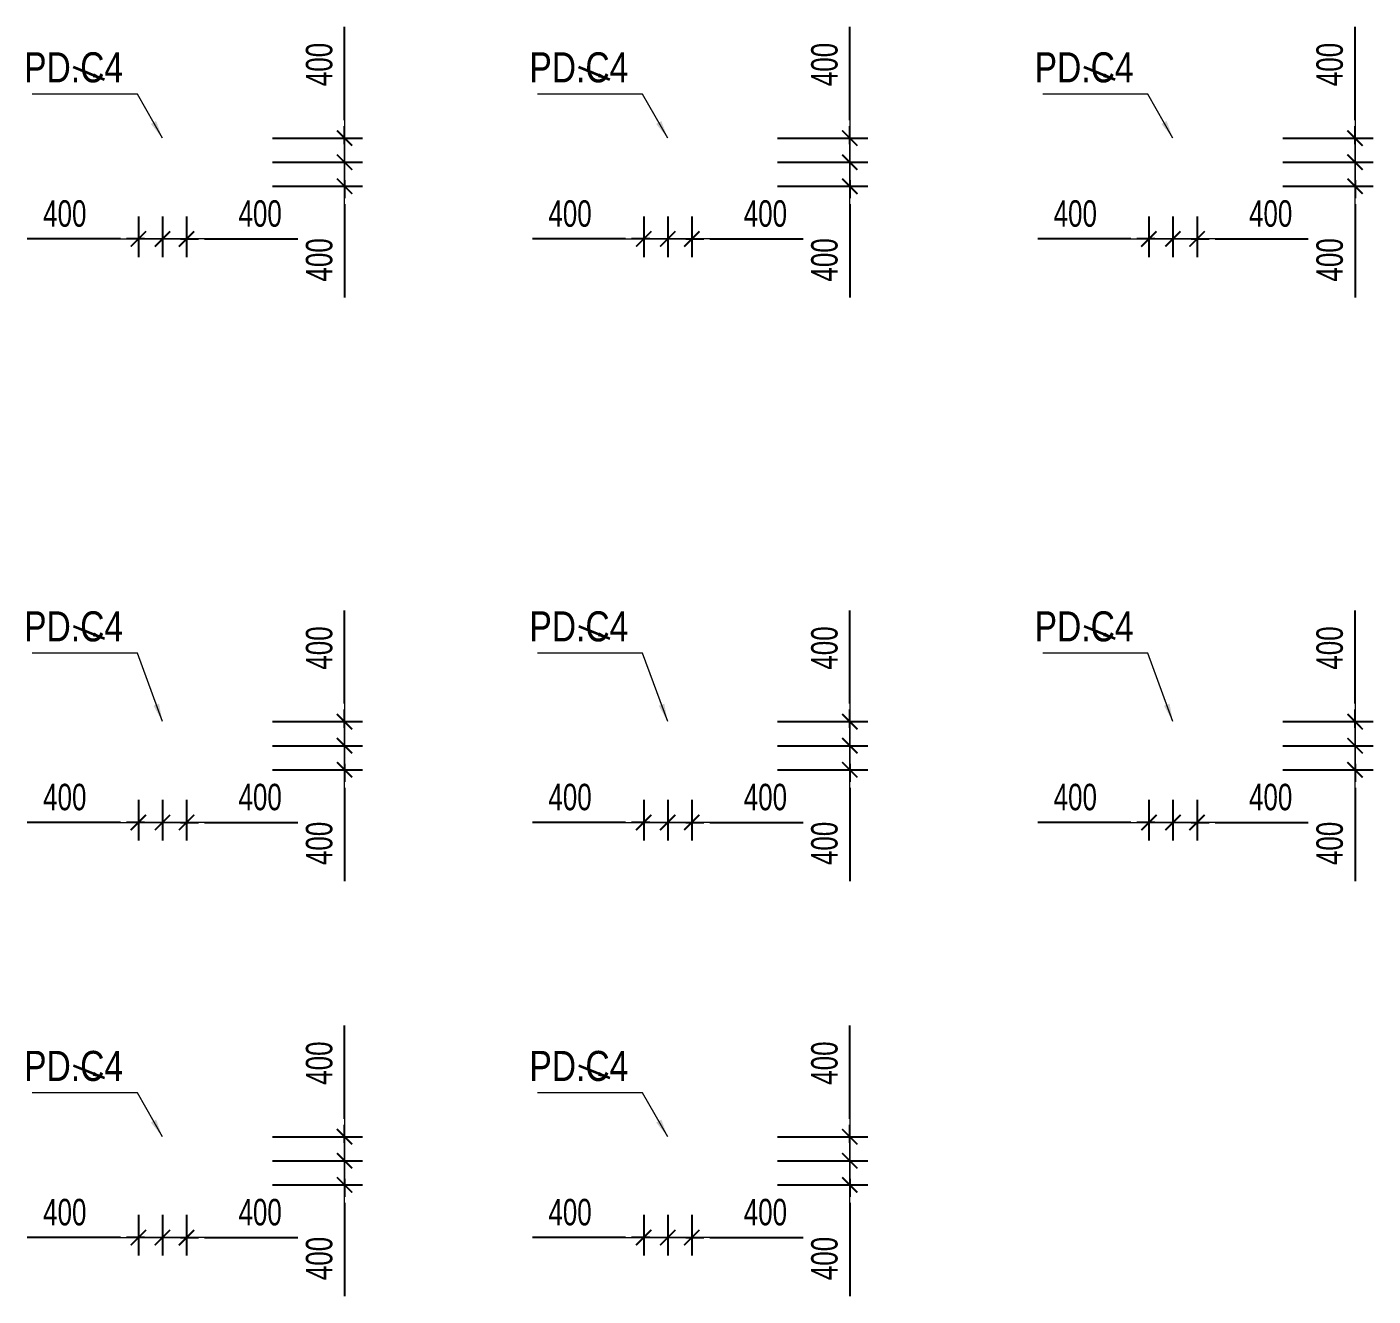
# Model space of a CAD drawing. Header units: millimetres. Extents: x -259680 to 699608, y -1281 to 104748.
# Drawn here: x 103546 to 125927, y 62451 to 83549 of the extents above; entities that cross this region are included whole.
import ezdxf
from ezdxf.enums import TextEntityAlignment as Align

# ---------------------------------------------------------------- set-up
doc = ezdxf.new("R2010")
doc.units = ezdxf.units.MM
doc.layers.get('Defpoints').update_dxf_attribs({"color": 151, "lineweight": 9})
for name, color, linetype, lineweight in [('$0$C1', 20, 'Continuous', 35), ('$1$NDC_S_ANNO', 7, 'Continuous', 20), ('$1$NDC_S_DIM', 1, 'Continuous', 15), ('NDC_S_DIM', 1, 'Continuous', 15)]:
    doc.layers.add(name, color=color, linetype=linetype, lineweight=lineweight)
doc.styles.add('$1$NDC_DIM', font='', dxfattribs={"width": 0.75})
doc.styles.add('$2$ARIAL', font='arial.ttf', dxfattribs={"width": 0.8})
doc.styles.add('NDC_DIM', font='', dxfattribs={"width": 0.75})
doc.styles.get('$1$NDC_DIM').set_extended_font_data('Dotum')
doc.styles.get('NDC_DIM').set_extended_font_data('Dotum')
doc.dimstyles.new('$0$NDC_dim_150', dxfattribs={"dimscale": 150, "dimtxt": 2.2, "dimasz": 1.5, "dimexe": 1.5, "dimexo": 2.5, "dimgap": 1, "dimtad": 1, "dimdec": 0, "dimzin": 0, "dimdsep": 46, "dimtxsty": '$1$NDC_DIM', "dimblk": '$1$DIMMARK', "dimcen": 0.09, "dimdle": 1.2, "dimclrd": 1, "dimclre": 1, "dimclrt": 3, "dimadec": 0, "dimazin": 0, "dimtfac": 1, "dimtdec": 0, "dimtix": 1, "dimtofl": 0, "dimtmove": 0, "dimatfit": 3, "dimfxl": 0, "dimtolj": 1, "dimtzin": 0, "dimarcsym": 0})
doc.dimstyles.new('$1$NDC_dim_iso', dxfattribs={"dimtxt": 2.2, "dimasz": 1, "dimexe": 1.5, "dimexo": 2.5, "dimgap": 1, "dimtad": 1, "dimdec": 0, "dimzin": 0, "dimdsep": 46, "dimtxsty": '$1$NDC_DIM', "dimblk": '$1$DIMMARK', "dimcen": 0.09, "dimdle": 1.2, "dimclrd": 1, "dimclre": 1, "dimclrt": 3, "dimadec": 0, "dimazin": 0, "dimtfac": 1, "dimtdec": 0, "dimtix": 1, "dimtofl": 0, "dimtmove": 0, "dimatfit": 3, "dimfxl": 0, "dimtolj": 1, "dimtzin": 0, "dimarcsym": 0})
doc.dimstyles.new('NDC_dim_200', dxfattribs={"dimscale": 200, "dimtxt": 2.2, "dimasz": 1.5, "dimexe": 1.5, "dimexo": 2.5, "dimgap": 1, "dimtad": 1, "dimdec": 0, "dimzin": 0, "dimdsep": 46, "dimtxsty": 'NDC_DIM', "dimblk": 'DIMMARK', "dimcen": 0.09, "dimdle": 1.2, "dimclrd": 1, "dimclre": 1, "dimclrt": 3, "dimadec": 0, "dimazin": 0, "dimtfac": 1, "dimtdec": 0, "dimtix": 1, "dimtofl": 0, "dimtmove": 0, "dimatfit": 3, "dimfxl": 0, "dimtolj": 1, "dimtzin": 0, "dimarcsym": 0})

# ---------------------------------------------------------------- blocks, each defined once
blk = doc.blocks.new('$1$DIMMARK')
at = {"layer": '$1$NDC_S_DIM', "color": 1}
blk.add_line((-1.5, 0), (1, 0), dxfattribs=at)
at = {"layer": '$1$NDC_S_DIM', "color": 2, "const_width": 0.1}
blk.add_lwpolyline([(-0.424, -0.424), (0.424, 0.424)], dxfattribs=at)
blk = doc.blocks.new('DIMMARK')
at = {"layer": 'NDC_S_DIM', "color": 1}
blk.add_line((-1.5, 0), (1, 0), dxfattribs=at)
at = {"layer": 'NDC_S_DIM', "color": 2, "const_width": 0.1}
blk.add_lwpolyline([(-0.424, -0.424), (0.424, 0.424)], dxfattribs=at)
blk = doc.blocks.new('*D775')
at = {"layer": 'Defpoints', "color": 0, "ltscale": 100, "transparency": 16777216}
for p in [(122600, 80900), (123000, 80900), (123000, 80024)]:
    blk.add_point(p, dxfattribs=at)
at = {"layer": 'NDC_S_DIM', "color": 1, "lineweight": -2, "ltscale": 100, "transparency": 16777216}
for p, q in [((122600, 80400), (122600, 79724)), ((123000, 80400), (123000, 79724)), ((122300, 80024), (122000, 80024)), ((123300, 80024), (124849, 80024))]:
    blk.add_line(p, q, dxfattribs=at)
at = {"layer": 'NDC_S_DIM', "color": 1, "lineweight": -2, "ltscale": 100, "transparency": 16777216, "xscale": 300, "yscale": 300, "zscale": 300}
blk.add_blockref('DIMMARK', (122600, 80024), dxfattribs=at)
at = {"layer": 'NDC_S_DIM', "color": 1, "lineweight": -2, "ltscale": 100, "transparency": 16777216, "xscale": 300, "yscale": 300, "zscale": 300, "rotation": 180}
blk.add_blockref('DIMMARK', (123000, 80024), dxfattribs=at)
at = {"layer": 'NDC_S_DIM', "color": 3, "ltscale": 100, "transparency": 16777216, "insert": (124224, 80444), "char_height": 440, "attachment_point": 5, "style": 'NDC_DIM'}
blk.add_mtext('\\A1;400', dxfattribs=at)
blk = doc.blocks.new('*D776')
at = {"layer": 'Defpoints', "color": 0, "ltscale": 100, "transparency": 16777216}
for p in [(122200, 80900), (122600, 80900), (122600, 80024)]:
    blk.add_point(p, dxfattribs=at)
at = {"layer": 'NDC_S_DIM', "color": 1, "lineweight": -2, "ltscale": 100, "transparency": 16777216}
for p, q in [((122200, 80400), (122200, 79724)), ((122600, 80400), (122600, 79724)), ((121900, 80024), (120351, 80024)), ((122900, 80024), (123200, 80024))]:
    blk.add_line(p, q, dxfattribs=at)
at = {"layer": 'NDC_S_DIM', "color": 1, "lineweight": -2, "ltscale": 100, "transparency": 16777216, "xscale": 300, "yscale": 300, "zscale": 300}
blk.add_blockref('DIMMARK', (122200, 80024), dxfattribs=at)
at = {"layer": 'NDC_S_DIM', "color": 1, "lineweight": -2, "ltscale": 100, "transparency": 16777216, "xscale": 300, "yscale": 300, "zscale": 300, "rotation": 180}
blk.add_blockref('DIMMARK', (122600, 80024), dxfattribs=at)
at = {"layer": 'NDC_S_DIM', "color": 3, "ltscale": 100, "transparency": 16777216, "insert": (120976, 80444), "char_height": 440, "attachment_point": 5, "style": 'NDC_DIM'}
blk.add_mtext('\\A1;400', dxfattribs=at)
blk = doc.blocks.new('*D777')
at = {"layer": 'Defpoints', "color": 0, "ltscale": 100, "transparency": 16777216}
for p in [(122850, 81700), (125627, 81700), (122850, 81300)]:
    blk.add_point(p, dxfattribs=at)
at = {"layer": 'NDC_S_DIM', "color": 1, "lineweight": -2, "ltscale": 100, "transparency": 16777216}
for p, q in [((125627, 82000), (125627, 83549)), ((124427, 81700), (125927, 81700)), ((124427, 81300), (125927, 81300)), ((125627, 81000), (125627, 80700))]:
    blk.add_line(p, q, dxfattribs=at)
at = {"layer": 'NDC_S_DIM', "color": 1, "lineweight": -2, "ltscale": 100, "transparency": 16777216, "xscale": 300, "yscale": 300, "zscale": 300}
for p, rotation in [((125627, 81700), 270), ((125627, 81300), 90)]:
    blk.add_blockref('DIMMARK', p, dxfattribs=dict(at, rotation=rotation))
at = {"layer": 'NDC_S_DIM', "color": 3, "ltscale": 100, "transparency": 16777216, "insert": (125207, 82924), "char_height": 440, "attachment_point": 5, "rotation": 90, "style": 'NDC_DIM'}
blk.add_mtext('\\A1;400', dxfattribs=at)
blk = doc.blocks.new('*D778')
at = {"layer": 'Defpoints', "color": 0, "ltscale": 100, "transparency": 16777216}
for p in [(122850, 81300), (125627, 81300), (122850, 80900)]:
    blk.add_point(p, dxfattribs=at)
at = {"layer": 'NDC_S_DIM', "color": 1, "lineweight": -2, "ltscale": 100, "transparency": 16777216}
for p, q in [((125627, 81600), (125627, 81900)), ((124427, 81300), (125927, 81300)), ((124427, 80900), (125927, 80900)), ((125627, 80600), (125627, 79051))]:
    blk.add_line(p, q, dxfattribs=at)
at = {"layer": 'NDC_S_DIM', "color": 1, "lineweight": -2, "ltscale": 100, "transparency": 16777216, "xscale": 300, "yscale": 300, "zscale": 300}
for p, rotation in [((125627, 81300), 270), ((125627, 80900), 90)]:
    blk.add_blockref('DIMMARK', p, dxfattribs=dict(at, rotation=rotation))
at = {"layer": 'NDC_S_DIM', "color": 3, "ltscale": 100, "transparency": 16777216, "insert": (125207, 79676), "char_height": 440, "attachment_point": 5, "rotation": 90, "style": 'NDC_DIM'}
blk.add_mtext('\\A1;400', dxfattribs=at)
blk = doc.blocks.new('*D779')
at = {"layer": 'Defpoints', "color": 0, "ltscale": 100, "transparency": 16777216}
for p in [(114200, 80900), (114600, 80900), (114600, 80024)]:
    blk.add_point(p, dxfattribs=at)
at = {"layer": 'NDC_S_DIM', "color": 1, "lineweight": -2, "ltscale": 100, "transparency": 16777216}
for p, q in [((114200, 80400), (114200, 79724)), ((114600, 80400), (114600, 79724)), ((113900, 80024), (113600, 80024)), ((114900, 80024), (116449, 80024))]:
    blk.add_line(p, q, dxfattribs=at)
at = {"layer": 'NDC_S_DIM', "color": 1, "lineweight": -2, "ltscale": 100, "transparency": 16777216, "xscale": 300, "yscale": 300, "zscale": 300}
blk.add_blockref('DIMMARK', (114200, 80024), dxfattribs=at)
at = {"layer": 'NDC_S_DIM', "color": 1, "lineweight": -2, "ltscale": 100, "transparency": 16777216, "xscale": 300, "yscale": 300, "zscale": 300, "rotation": 180}
blk.add_blockref('DIMMARK', (114600, 80024), dxfattribs=at)
at = {"layer": 'NDC_S_DIM', "color": 3, "ltscale": 100, "transparency": 16777216, "insert": (115824, 80444), "char_height": 440, "attachment_point": 5, "style": 'NDC_DIM'}
blk.add_mtext('\\A1;400', dxfattribs=at)
blk = doc.blocks.new('*D780')
at = {"layer": 'Defpoints', "color": 0, "ltscale": 100, "transparency": 16777216}
for p in [(113800, 80900), (114200, 80900), (114200, 80024)]:
    blk.add_point(p, dxfattribs=at)
at = {"layer": 'NDC_S_DIM', "color": 1, "lineweight": -2, "ltscale": 100, "transparency": 16777216}
for p, q in [((113800, 80400), (113800, 79724)), ((114200, 80400), (114200, 79724)), ((113500, 80024), (111951, 80024)), ((114500, 80024), (114800, 80024))]:
    blk.add_line(p, q, dxfattribs=at)
at = {"layer": 'NDC_S_DIM', "color": 1, "lineweight": -2, "ltscale": 100, "transparency": 16777216, "xscale": 300, "yscale": 300, "zscale": 300}
blk.add_blockref('DIMMARK', (113800, 80024), dxfattribs=at)
at = {"layer": 'NDC_S_DIM', "color": 1, "lineweight": -2, "ltscale": 100, "transparency": 16777216, "xscale": 300, "yscale": 300, "zscale": 300, "rotation": 180}
blk.add_blockref('DIMMARK', (114200, 80024), dxfattribs=at)
at = {"layer": 'NDC_S_DIM', "color": 3, "ltscale": 100, "transparency": 16777216, "insert": (112576, 80444), "char_height": 440, "attachment_point": 5, "style": 'NDC_DIM'}
blk.add_mtext('\\A1;400', dxfattribs=at)
blk = doc.blocks.new('*D781')
at = {"layer": 'Defpoints', "color": 0, "ltscale": 100, "transparency": 16777216}
for p in [(114600, 81700), (117227, 81700), (114600, 81300)]:
    blk.add_point(p, dxfattribs=at)
at = {"layer": 'NDC_S_DIM', "color": 1, "lineweight": -2, "ltscale": 100, "transparency": 16777216}
for p, q in [((117227, 82000), (117227, 83549)), ((116027, 81700), (117527, 81700)), ((116027, 81300), (117527, 81300)), ((117227, 81000), (117227, 80700))]:
    blk.add_line(p, q, dxfattribs=at)
at = {"layer": 'NDC_S_DIM', "color": 1, "lineweight": -2, "ltscale": 100, "transparency": 16777216, "xscale": 300, "yscale": 300, "zscale": 300}
for p, rotation in [((117227, 81700), 270), ((117227, 81300), 90)]:
    blk.add_blockref('DIMMARK', p, dxfattribs=dict(at, rotation=rotation))
at = {"layer": 'NDC_S_DIM', "color": 3, "ltscale": 100, "transparency": 16777216, "insert": (116807, 82924), "char_height": 440, "attachment_point": 5, "rotation": 90, "style": 'NDC_DIM'}
blk.add_mtext('\\A1;400', dxfattribs=at)
blk = doc.blocks.new('*D782')
at = {"layer": 'Defpoints', "color": 0, "ltscale": 100, "transparency": 16777216}
for p in [(114600, 81300), (117227, 81300), (114600, 80900)]:
    blk.add_point(p, dxfattribs=at)
at = {"layer": 'NDC_S_DIM', "color": 1, "lineweight": -2, "ltscale": 100, "transparency": 16777216}
for p, q in [((117227, 81600), (117227, 81900)), ((116027, 81300), (117527, 81300)), ((116027, 80900), (117527, 80900)), ((117227, 80600), (117227, 79051))]:
    blk.add_line(p, q, dxfattribs=at)
at = {"layer": 'NDC_S_DIM', "color": 1, "lineweight": -2, "ltscale": 100, "transparency": 16777216, "xscale": 300, "yscale": 300, "zscale": 300}
for p, rotation in [((117227, 81300), 270), ((117227, 80900), 90)]:
    blk.add_blockref('DIMMARK', p, dxfattribs=dict(at, rotation=rotation))
at = {"layer": 'NDC_S_DIM', "color": 3, "ltscale": 100, "transparency": 16777216, "insert": (116807, 79676), "char_height": 440, "attachment_point": 5, "rotation": 90, "style": 'NDC_DIM'}
blk.add_mtext('\\A1;400', dxfattribs=at)
blk = doc.blocks.new('*D783')
at = {"layer": 'Defpoints', "color": 0, "ltscale": 100, "transparency": 16777216}
for p in [(105800, 80900), (106200, 80900), (106200, 80024)]:
    blk.add_point(p, dxfattribs=at)
at = {"layer": 'NDC_S_DIM', "color": 1, "lineweight": -2, "ltscale": 100, "transparency": 16777216}
for p, q in [((105800, 80400), (105800, 79724)), ((106200, 80400), (106200, 79724)), ((105500, 80024), (105200, 80024)), ((106500, 80024), (108049, 80024))]:
    blk.add_line(p, q, dxfattribs=at)
at = {"layer": 'NDC_S_DIM', "color": 1, "lineweight": -2, "ltscale": 100, "transparency": 16777216, "xscale": 300, "yscale": 300, "zscale": 300}
blk.add_blockref('DIMMARK', (105800, 80024), dxfattribs=at)
at = {"layer": 'NDC_S_DIM', "color": 1, "lineweight": -2, "ltscale": 100, "transparency": 16777216, "xscale": 300, "yscale": 300, "zscale": 300, "rotation": 180}
blk.add_blockref('DIMMARK', (106200, 80024), dxfattribs=at)
at = {"layer": 'NDC_S_DIM', "color": 3, "ltscale": 100, "transparency": 16777216, "insert": (107424, 80444), "char_height": 440, "attachment_point": 5, "style": 'NDC_DIM'}
blk.add_mtext('\\A1;400', dxfattribs=at)
blk = doc.blocks.new('*D784')
at = {"layer": 'Defpoints', "color": 0, "ltscale": 100, "transparency": 16777216}
for p in [(105400, 80900), (105800, 80900), (105800, 80024)]:
    blk.add_point(p, dxfattribs=at)
at = {"layer": 'NDC_S_DIM', "color": 1, "lineweight": -2, "ltscale": 100, "transparency": 16777216}
for p, q in [((105400, 80400), (105400, 79724)), ((105800, 80400), (105800, 79724)), ((105100, 80024), (103551, 80024)), ((106100, 80024), (106400, 80024))]:
    blk.add_line(p, q, dxfattribs=at)
at = {"layer": 'NDC_S_DIM', "color": 1, "lineweight": -2, "ltscale": 100, "transparency": 16777216, "xscale": 300, "yscale": 300, "zscale": 300}
blk.add_blockref('DIMMARK', (105400, 80024), dxfattribs=at)
at = {"layer": 'NDC_S_DIM', "color": 1, "lineweight": -2, "ltscale": 100, "transparency": 16777216, "xscale": 300, "yscale": 300, "zscale": 300, "rotation": 180}
blk.add_blockref('DIMMARK', (105800, 80024), dxfattribs=at)
at = {"layer": 'NDC_S_DIM', "color": 3, "ltscale": 100, "transparency": 16777216, "insert": (104176, 80444), "char_height": 440, "attachment_point": 5, "style": 'NDC_DIM'}
blk.add_mtext('\\A1;400', dxfattribs=at)
blk = doc.blocks.new('*D785')
at = {"layer": 'Defpoints', "color": 0, "ltscale": 100, "transparency": 16777216}
for p in [(106200, 81700), (108827, 81700), (106200, 81300)]:
    blk.add_point(p, dxfattribs=at)
at = {"layer": 'NDC_S_DIM', "color": 1, "lineweight": -2, "ltscale": 100, "transparency": 16777216}
for p, q in [((108827, 82000), (108827, 83549)), ((107627, 81700), (109127, 81700)), ((107627, 81300), (109127, 81300)), ((108827, 81000), (108827, 80700))]:
    blk.add_line(p, q, dxfattribs=at)
at = {"layer": 'NDC_S_DIM', "color": 1, "lineweight": -2, "ltscale": 100, "transparency": 16777216, "xscale": 300, "yscale": 300, "zscale": 300}
for p, rotation in [((108827, 81700), 270), ((108827, 81300), 90)]:
    blk.add_blockref('DIMMARK', p, dxfattribs=dict(at, rotation=rotation))
at = {"layer": 'NDC_S_DIM', "color": 3, "ltscale": 100, "transparency": 16777216, "insert": (108407, 82924), "char_height": 440, "attachment_point": 5, "rotation": 90, "style": 'NDC_DIM'}
blk.add_mtext('\\A1;400', dxfattribs=at)
blk = doc.blocks.new('*D786')
at = {"layer": 'Defpoints', "color": 0, "ltscale": 100, "transparency": 16777216}
for p in [(106200, 81300), (108827, 81300), (106200, 80900)]:
    blk.add_point(p, dxfattribs=at)
at = {"layer": 'NDC_S_DIM', "color": 1, "lineweight": -2, "ltscale": 100, "transparency": 16777216}
for p, q in [((108827, 81600), (108827, 81900)), ((107627, 81300), (109127, 81300)), ((107627, 80900), (109127, 80900)), ((108827, 80600), (108827, 79051))]:
    blk.add_line(p, q, dxfattribs=at)
at = {"layer": 'NDC_S_DIM', "color": 1, "lineweight": -2, "ltscale": 100, "transparency": 16777216, "xscale": 300, "yscale": 300, "zscale": 300}
for p, rotation in [((108827, 81300), 270), ((108827, 80900), 90)]:
    blk.add_blockref('DIMMARK', p, dxfattribs=dict(at, rotation=rotation))
at = {"layer": 'NDC_S_DIM', "color": 3, "ltscale": 100, "transparency": 16777216, "insert": (108407, 79676), "char_height": 440, "attachment_point": 5, "rotation": 90, "style": 'NDC_DIM'}
blk.add_mtext('\\A1;400', dxfattribs=at)
blk = doc.blocks.new('*D791')
at = {"layer": 'Defpoints', "color": 0, "ltscale": 100, "transparency": 16777216}
for p in [(105800, 71200), (106200, 71200), (106200, 70324)]:
    blk.add_point(p, dxfattribs=at)
at = {"layer": 'NDC_S_DIM', "color": 1, "lineweight": -2, "ltscale": 100, "transparency": 16777216}
for p, q in [((105800, 70700), (105800, 70024)), ((106200, 70700), (106200, 70024)), ((105500, 70324), (105200, 70324)), ((106500, 70324), (108049, 70324))]:
    blk.add_line(p, q, dxfattribs=at)
at = {"layer": 'NDC_S_DIM', "color": 1, "lineweight": -2, "ltscale": 100, "transparency": 16777216, "xscale": 300, "yscale": 300, "zscale": 300}
blk.add_blockref('DIMMARK', (105800, 70324), dxfattribs=at)
at = {"layer": 'NDC_S_DIM', "color": 1, "lineweight": -2, "ltscale": 100, "transparency": 16777216, "xscale": 300, "yscale": 300, "zscale": 300, "rotation": 180}
blk.add_blockref('DIMMARK', (106200, 70324), dxfattribs=at)
at = {"layer": 'NDC_S_DIM', "color": 3, "ltscale": 100, "transparency": 16777216, "insert": (107424, 70744), "char_height": 440, "attachment_point": 5, "style": 'NDC_DIM'}
blk.add_mtext('\\A1;400', dxfattribs=at)
blk = doc.blocks.new('*D792')
at = {"layer": 'Defpoints', "color": 0, "ltscale": 100, "transparency": 16777216}
for p in [(105400, 71200), (105800, 71200), (105800, 70324)]:
    blk.add_point(p, dxfattribs=at)
at = {"layer": 'NDC_S_DIM', "color": 1, "lineweight": -2, "ltscale": 100, "transparency": 16777216}
for p, q in [((105400, 70700), (105400, 70024)), ((105800, 70700), (105800, 70024)), ((105100, 70324), (103551, 70324)), ((106100, 70324), (106400, 70324))]:
    blk.add_line(p, q, dxfattribs=at)
at = {"layer": 'NDC_S_DIM', "color": 1, "lineweight": -2, "ltscale": 100, "transparency": 16777216, "xscale": 300, "yscale": 300, "zscale": 300}
blk.add_blockref('DIMMARK', (105400, 70324), dxfattribs=at)
at = {"layer": 'NDC_S_DIM', "color": 1, "lineweight": -2, "ltscale": 100, "transparency": 16777216, "xscale": 300, "yscale": 300, "zscale": 300, "rotation": 180}
blk.add_blockref('DIMMARK', (105800, 70324), dxfattribs=at)
at = {"layer": 'NDC_S_DIM', "color": 3, "ltscale": 100, "transparency": 16777216, "insert": (104176, 70744), "char_height": 440, "attachment_point": 5, "style": 'NDC_DIM'}
blk.add_mtext('\\A1;400', dxfattribs=at)
blk = doc.blocks.new('*D793')
at = {"layer": 'Defpoints', "color": 0, "ltscale": 100, "transparency": 16777216}
for p in [(106040, 72000), (108827, 72000), (106040, 71600)]:
    blk.add_point(p, dxfattribs=at)
at = {"layer": 'NDC_S_DIM', "color": 1, "lineweight": -2, "ltscale": 100, "transparency": 16777216}
for p, q in [((108827, 72300), (108827, 73849)), ((107627, 72000), (109127, 72000)), ((107627, 71600), (109127, 71600)), ((108827, 71300), (108827, 71000))]:
    blk.add_line(p, q, dxfattribs=at)
at = {"layer": 'NDC_S_DIM', "color": 1, "lineweight": -2, "ltscale": 100, "transparency": 16777216, "xscale": 300, "yscale": 300, "zscale": 300}
for p, rotation in [((108827, 72000), 270), ((108827, 71600), 90)]:
    blk.add_blockref('DIMMARK', p, dxfattribs=dict(at, rotation=rotation))
at = {"layer": 'NDC_S_DIM', "color": 3, "ltscale": 100, "transparency": 16777216, "insert": (108407, 73224), "char_height": 440, "attachment_point": 5, "rotation": 90, "style": 'NDC_DIM'}
blk.add_mtext('\\A1;400', dxfattribs=at)
blk = doc.blocks.new('*D794')
at = {"layer": 'Defpoints', "color": 0, "ltscale": 100, "transparency": 16777216}
for p in [(106040, 71600), (108827, 71600), (106040, 71200)]:
    blk.add_point(p, dxfattribs=at)
at = {"layer": 'NDC_S_DIM', "color": 1, "lineweight": -2, "ltscale": 100, "transparency": 16777216}
for p, q in [((108827, 71900), (108827, 72200)), ((107627, 71600), (109127, 71600)), ((107627, 71200), (109127, 71200)), ((108827, 70900), (108827, 69351))]:
    blk.add_line(p, q, dxfattribs=at)
at = {"layer": 'NDC_S_DIM', "color": 1, "lineweight": -2, "ltscale": 100, "transparency": 16777216, "xscale": 300, "yscale": 300, "zscale": 300}
for p, rotation in [((108827, 71600), 270), ((108827, 71200), 90)]:
    blk.add_blockref('DIMMARK', p, dxfattribs=dict(at, rotation=rotation))
at = {"layer": 'NDC_S_DIM', "color": 3, "ltscale": 100, "transparency": 16777216, "insert": (108407, 69976), "char_height": 440, "attachment_point": 5, "rotation": 90, "style": 'NDC_DIM'}
blk.add_mtext('\\A1;400', dxfattribs=at)
blk = doc.blocks.new('*D1028')
at = {"layer": 'Defpoints', "color": 0, "ltscale": 100, "transparency": 16777216}
for p in [(114200, 71200), (114600, 71200), (114600, 70324)]:
    blk.add_point(p, dxfattribs=at)
at = {"layer": 'NDC_S_DIM', "color": 1, "lineweight": -2, "ltscale": 100, "transparency": 16777216}
for p, q in [((114200, 70700), (114200, 70024)), ((114600, 70700), (114600, 70024)), ((113900, 70324), (113600, 70324)), ((114900, 70324), (116449, 70324))]:
    blk.add_line(p, q, dxfattribs=at)
at = {"layer": 'NDC_S_DIM', "color": 1, "lineweight": -2, "ltscale": 100, "transparency": 16777216, "xscale": 300, "yscale": 300, "zscale": 300}
blk.add_blockref('DIMMARK', (114200, 70324), dxfattribs=at)
at = {"layer": 'NDC_S_DIM', "color": 1, "lineweight": -2, "ltscale": 100, "transparency": 16777216, "xscale": 300, "yscale": 300, "zscale": 300, "rotation": 180}
blk.add_blockref('DIMMARK', (114600, 70324), dxfattribs=at)
at = {"layer": 'NDC_S_DIM', "color": 3, "ltscale": 100, "transparency": 16777216, "insert": (115824, 70744), "char_height": 440, "attachment_point": 5, "style": 'NDC_DIM'}
blk.add_mtext('\\A1;400', dxfattribs=at)
blk = doc.blocks.new('*D1029')
at = {"layer": 'Defpoints', "color": 0, "ltscale": 100, "transparency": 16777216}
for p in [(113800, 71200), (114200, 71200), (114200, 70324)]:
    blk.add_point(p, dxfattribs=at)
at = {"layer": 'NDC_S_DIM', "color": 1, "lineweight": -2, "ltscale": 100, "transparency": 16777216}
for p, q in [((113800, 70700), (113800, 70024)), ((114200, 70700), (114200, 70024)), ((113500, 70324), (111951, 70324)), ((114500, 70324), (114800, 70324))]:
    blk.add_line(p, q, dxfattribs=at)
at = {"layer": 'NDC_S_DIM', "color": 1, "lineweight": -2, "ltscale": 100, "transparency": 16777216, "xscale": 300, "yscale": 300, "zscale": 300}
blk.add_blockref('DIMMARK', (113800, 70324), dxfattribs=at)
at = {"layer": 'NDC_S_DIM', "color": 1, "lineweight": -2, "ltscale": 100, "transparency": 16777216, "xscale": 300, "yscale": 300, "zscale": 300, "rotation": 180}
blk.add_blockref('DIMMARK', (114200, 70324), dxfattribs=at)
at = {"layer": 'NDC_S_DIM', "color": 3, "ltscale": 100, "transparency": 16777216, "insert": (112576, 70744), "char_height": 440, "attachment_point": 5, "style": 'NDC_DIM'}
blk.add_mtext('\\A1;400', dxfattribs=at)
blk = doc.blocks.new('*D1030')
at = {"layer": 'Defpoints', "color": 0, "ltscale": 100, "transparency": 16777216}
for p in [(114600, 72000), (117227, 72000), (114600, 71600)]:
    blk.add_point(p, dxfattribs=at)
at = {"layer": 'NDC_S_DIM', "color": 1, "lineweight": -2, "ltscale": 100, "transparency": 16777216}
for p, q in [((117227, 72300), (117227, 73849)), ((116027, 72000), (117527, 72000)), ((116027, 71600), (117527, 71600)), ((117227, 71300), (117227, 71000))]:
    blk.add_line(p, q, dxfattribs=at)
at = {"layer": 'NDC_S_DIM', "color": 1, "lineweight": -2, "ltscale": 100, "transparency": 16777216, "xscale": 300, "yscale": 300, "zscale": 300}
for p, rotation in [((117227, 72000), 270), ((117227, 71600), 90)]:
    blk.add_blockref('DIMMARK', p, dxfattribs=dict(at, rotation=rotation))
at = {"layer": 'NDC_S_DIM', "color": 3, "ltscale": 100, "transparency": 16777216, "insert": (116807, 73224), "char_height": 440, "attachment_point": 5, "rotation": 90, "style": 'NDC_DIM'}
blk.add_mtext('\\A1;400', dxfattribs=at)
blk = doc.blocks.new('*D1031')
at = {"layer": 'Defpoints', "color": 0, "ltscale": 100, "transparency": 16777216}
for p in [(114600, 71600), (117227, 71600), (114600, 71200)]:
    blk.add_point(p, dxfattribs=at)
at = {"layer": 'NDC_S_DIM', "color": 1, "lineweight": -2, "ltscale": 100, "transparency": 16777216}
for p, q in [((117227, 71900), (117227, 72200)), ((116027, 71600), (117527, 71600)), ((116027, 71200), (117527, 71200)), ((117227, 70900), (117227, 69351))]:
    blk.add_line(p, q, dxfattribs=at)
at = {"layer": 'NDC_S_DIM', "color": 1, "lineweight": -2, "ltscale": 100, "transparency": 16777216, "xscale": 300, "yscale": 300, "zscale": 300}
for p, rotation in [((117227, 71600), 270), ((117227, 71200), 90)]:
    blk.add_blockref('DIMMARK', p, dxfattribs=dict(at, rotation=rotation))
at = {"layer": 'NDC_S_DIM', "color": 3, "ltscale": 100, "transparency": 16777216, "insert": (116807, 69976), "char_height": 440, "attachment_point": 5, "rotation": 90, "style": 'NDC_DIM'}
blk.add_mtext('\\A1;400', dxfattribs=at)
blk = doc.blocks.new('*D1032')
at = {"layer": 'Defpoints', "color": 0, "ltscale": 100, "transparency": 16777216}
for p in [(122600, 71200), (123000, 71200), (123000, 70324)]:
    blk.add_point(p, dxfattribs=at)
at = {"layer": 'NDC_S_DIM', "color": 1, "lineweight": -2, "ltscale": 100, "transparency": 16777216}
for p, q in [((122600, 70700), (122600, 70024)), ((123000, 70700), (123000, 70024)), ((122300, 70324), (122000, 70324)), ((123300, 70324), (124849, 70324))]:
    blk.add_line(p, q, dxfattribs=at)
at = {"layer": 'NDC_S_DIM', "color": 1, "lineweight": -2, "ltscale": 100, "transparency": 16777216, "xscale": 300, "yscale": 300, "zscale": 300}
blk.add_blockref('DIMMARK', (122600, 70324), dxfattribs=at)
at = {"layer": 'NDC_S_DIM', "color": 1, "lineweight": -2, "ltscale": 100, "transparency": 16777216, "xscale": 300, "yscale": 300, "zscale": 300, "rotation": 180}
blk.add_blockref('DIMMARK', (123000, 70324), dxfattribs=at)
at = {"layer": 'NDC_S_DIM', "color": 3, "ltscale": 100, "transparency": 16777216, "insert": (124224, 70744), "char_height": 440, "attachment_point": 5, "style": 'NDC_DIM'}
blk.add_mtext('\\A1;400', dxfattribs=at)
blk = doc.blocks.new('*D1033')
at = {"layer": 'Defpoints', "color": 0, "ltscale": 100, "transparency": 16777216}
for p in [(122200, 71200), (122600, 71200), (122600, 70324)]:
    blk.add_point(p, dxfattribs=at)
at = {"layer": 'NDC_S_DIM', "color": 1, "lineweight": -2, "ltscale": 100, "transparency": 16777216}
for p, q in [((122200, 70700), (122200, 70024)), ((122600, 70700), (122600, 70024)), ((121900, 70324), (120351, 70324)), ((122900, 70324), (123200, 70324))]:
    blk.add_line(p, q, dxfattribs=at)
at = {"layer": 'NDC_S_DIM', "color": 1, "lineweight": -2, "ltscale": 100, "transparency": 16777216, "xscale": 300, "yscale": 300, "zscale": 300}
blk.add_blockref('DIMMARK', (122200, 70324), dxfattribs=at)
at = {"layer": 'NDC_S_DIM', "color": 1, "lineweight": -2, "ltscale": 100, "transparency": 16777216, "xscale": 300, "yscale": 300, "zscale": 300, "rotation": 180}
blk.add_blockref('DIMMARK', (122600, 70324), dxfattribs=at)
at = {"layer": 'NDC_S_DIM', "color": 3, "ltscale": 100, "transparency": 16777216, "insert": (120976, 70744), "char_height": 440, "attachment_point": 5, "style": 'NDC_DIM'}
blk.add_mtext('\\A1;400', dxfattribs=at)
blk = doc.blocks.new('*D1034')
at = {"layer": 'Defpoints', "color": 0, "ltscale": 100, "transparency": 16777216}
for p in [(123000, 72000), (125627, 72000), (123000, 71600)]:
    blk.add_point(p, dxfattribs=at)
at = {"layer": 'NDC_S_DIM', "color": 1, "lineweight": -2, "ltscale": 100, "transparency": 16777216}
for p, q in [((125627, 72300), (125627, 73849)), ((124427, 72000), (125927, 72000)), ((124427, 71600), (125927, 71600)), ((125627, 71300), (125627, 71000))]:
    blk.add_line(p, q, dxfattribs=at)
at = {"layer": 'NDC_S_DIM', "color": 1, "lineweight": -2, "ltscale": 100, "transparency": 16777216, "xscale": 300, "yscale": 300, "zscale": 300}
for p, rotation in [((125627, 72000), 270), ((125627, 71600), 90)]:
    blk.add_blockref('DIMMARK', p, dxfattribs=dict(at, rotation=rotation))
at = {"layer": 'NDC_S_DIM', "color": 3, "ltscale": 100, "transparency": 16777216, "insert": (125207, 73224), "char_height": 440, "attachment_point": 5, "rotation": 90, "style": 'NDC_DIM'}
blk.add_mtext('\\A1;400', dxfattribs=at)
blk = doc.blocks.new('*D1035')
at = {"layer": 'Defpoints', "color": 0, "ltscale": 100, "transparency": 16777216}
for p in [(123000, 71600), (125627, 71600), (123000, 71200)]:
    blk.add_point(p, dxfattribs=at)
at = {"layer": 'NDC_S_DIM', "color": 1, "lineweight": -2, "ltscale": 100, "transparency": 16777216}
for p, q in [((125627, 71900), (125627, 72200)), ((124427, 71600), (125927, 71600)), ((124427, 71200), (125927, 71200)), ((125627, 70900), (125627, 69351))]:
    blk.add_line(p, q, dxfattribs=at)
at = {"layer": 'NDC_S_DIM', "color": 1, "lineweight": -2, "ltscale": 100, "transparency": 16777216, "xscale": 300, "yscale": 300, "zscale": 300}
for p, rotation in [((125627, 71600), 270), ((125627, 71200), 90)]:
    blk.add_blockref('DIMMARK', p, dxfattribs=dict(at, rotation=rotation))
at = {"layer": 'NDC_S_DIM', "color": 3, "ltscale": 100, "transparency": 16777216, "insert": (125207, 69976), "char_height": 440, "attachment_point": 5, "rotation": 90, "style": 'NDC_DIM'}
blk.add_mtext('\\A1;400', dxfattribs=at)
blk = doc.blocks.new('*D627')
at = {"layer": 'Defpoints', "color": 0, "ltscale": 100, "transparency": 16777216}
for p in [(105800, 64300), (106200, 64300), (106200, 63424)]:
    blk.add_point(p, dxfattribs=at)
at = {"layer": 'NDC_S_DIM', "color": 1, "lineweight": -2, "ltscale": 100, "transparency": 16777216}
for p, q in [((105800, 63800), (105800, 63124)), ((106200, 63800), (106200, 63124)), ((105500, 63424), (105200, 63424)), ((106500, 63424), (108049, 63424))]:
    blk.add_line(p, q, dxfattribs=at)
at = {"layer": 'NDC_S_DIM', "color": 1, "lineweight": -2, "ltscale": 100, "transparency": 16777216, "xscale": 300, "yscale": 300, "zscale": 300}
blk.add_blockref('DIMMARK', (105800, 63424), dxfattribs=at)
at = {"layer": 'NDC_S_DIM', "color": 1, "lineweight": -2, "ltscale": 100, "transparency": 16777216, "xscale": 300, "yscale": 300, "zscale": 300, "rotation": 180}
blk.add_blockref('DIMMARK', (106200, 63424), dxfattribs=at)
at = {"layer": 'NDC_S_DIM', "color": 3, "ltscale": 100, "transparency": 16777216, "insert": (107424, 63844), "char_height": 440, "attachment_point": 5, "style": 'NDC_DIM'}
blk.add_mtext('\\A1;400', dxfattribs=at)
blk = doc.blocks.new('*D628')
at = {"layer": 'Defpoints', "color": 0, "ltscale": 100, "transparency": 16777216}
for p in [(105400, 64300), (105800, 64300), (105800, 63424)]:
    blk.add_point(p, dxfattribs=at)
at = {"layer": 'NDC_S_DIM', "color": 1, "lineweight": -2, "ltscale": 100, "transparency": 16777216}
for p, q in [((105400, 63800), (105400, 63124)), ((105800, 63800), (105800, 63124)), ((105100, 63424), (103551, 63424)), ((106100, 63424), (106400, 63424))]:
    blk.add_line(p, q, dxfattribs=at)
at = {"layer": 'NDC_S_DIM', "color": 1, "lineweight": -2, "ltscale": 100, "transparency": 16777216, "xscale": 300, "yscale": 300, "zscale": 300}
blk.add_blockref('DIMMARK', (105400, 63424), dxfattribs=at)
at = {"layer": 'NDC_S_DIM', "color": 1, "lineweight": -2, "ltscale": 100, "transparency": 16777216, "xscale": 300, "yscale": 300, "zscale": 300, "rotation": 180}
blk.add_blockref('DIMMARK', (105800, 63424), dxfattribs=at)
at = {"layer": 'NDC_S_DIM', "color": 3, "ltscale": 100, "transparency": 16777216, "insert": (104176, 63844), "char_height": 440, "attachment_point": 5, "style": 'NDC_DIM'}
blk.add_mtext('\\A1;400', dxfattribs=at)
blk = doc.blocks.new('*D629')
at = {"layer": 'Defpoints', "color": 0, "ltscale": 100, "transparency": 16777216}
for p in [(106200, 65100), (108827, 65100), (106200, 64700)]:
    blk.add_point(p, dxfattribs=at)
at = {"layer": 'NDC_S_DIM', "color": 1, "lineweight": -2, "ltscale": 100, "transparency": 16777216}
for p, q in [((108827, 65400), (108827, 66949)), ((107627, 65100), (109127, 65100)), ((107627, 64700), (109127, 64700)), ((108827, 64400), (108827, 64100))]:
    blk.add_line(p, q, dxfattribs=at)
at = {"layer": 'NDC_S_DIM', "color": 1, "lineweight": -2, "ltscale": 100, "transparency": 16777216, "xscale": 300, "yscale": 300, "zscale": 300}
for p, rotation in [((108827, 65100), 270), ((108827, 64700), 90)]:
    blk.add_blockref('DIMMARK', p, dxfattribs=dict(at, rotation=rotation))
at = {"layer": 'NDC_S_DIM', "color": 3, "ltscale": 100, "transparency": 16777216, "insert": (108407, 66324), "char_height": 440, "attachment_point": 5, "rotation": 90, "style": 'NDC_DIM'}
blk.add_mtext('\\A1;400', dxfattribs=at)
blk = doc.blocks.new('*D630')
at = {"layer": 'Defpoints', "color": 0, "ltscale": 100, "transparency": 16777216}
for p in [(106200, 64700), (108827, 64700), (106200, 64300)]:
    blk.add_point(p, dxfattribs=at)
at = {"layer": 'NDC_S_DIM', "color": 1, "lineweight": -2, "ltscale": 100, "transparency": 16777216}
for p, q in [((108827, 65000), (108827, 65300)), ((107627, 64700), (109127, 64700)), ((107627, 64300), (109127, 64300)), ((108827, 64000), (108827, 62451))]:
    blk.add_line(p, q, dxfattribs=at)
at = {"layer": 'NDC_S_DIM', "color": 1, "lineweight": -2, "ltscale": 100, "transparency": 16777216, "xscale": 300, "yscale": 300, "zscale": 300}
for p, rotation in [((108827, 64700), 270), ((108827, 64300), 90)]:
    blk.add_blockref('DIMMARK', p, dxfattribs=dict(at, rotation=rotation))
at = {"layer": 'NDC_S_DIM', "color": 3, "ltscale": 100, "transparency": 16777216, "insert": (108407, 63076), "char_height": 440, "attachment_point": 5, "rotation": 90, "style": 'NDC_DIM'}
blk.add_mtext('\\A1;400', dxfattribs=at)
blk = doc.blocks.new('*D631')
at = {"layer": 'Defpoints', "color": 0, "ltscale": 100, "transparency": 16777216}
for p in [(114200, 64300), (114600, 64300), (114600, 63424)]:
    blk.add_point(p, dxfattribs=at)
at = {"layer": 'NDC_S_DIM', "color": 1, "lineweight": -2, "ltscale": 100, "transparency": 16777216}
for p, q in [((114200, 63800), (114200, 63124)), ((114600, 63800), (114600, 63124)), ((113900, 63424), (113600, 63424)), ((114900, 63424), (116449, 63424))]:
    blk.add_line(p, q, dxfattribs=at)
at = {"layer": 'NDC_S_DIM', "color": 1, "lineweight": -2, "ltscale": 100, "transparency": 16777216, "xscale": 300, "yscale": 300, "zscale": 300}
blk.add_blockref('DIMMARK', (114200, 63424), dxfattribs=at)
at = {"layer": 'NDC_S_DIM', "color": 1, "lineweight": -2, "ltscale": 100, "transparency": 16777216, "xscale": 300, "yscale": 300, "zscale": 300, "rotation": 180}
blk.add_blockref('DIMMARK', (114600, 63424), dxfattribs=at)
at = {"layer": 'NDC_S_DIM', "color": 3, "ltscale": 100, "transparency": 16777216, "insert": (115824, 63844), "char_height": 440, "attachment_point": 5, "style": 'NDC_DIM'}
blk.add_mtext('\\A1;400', dxfattribs=at)
blk = doc.blocks.new('*D632')
at = {"layer": 'Defpoints', "color": 0, "ltscale": 100, "transparency": 16777216}
for p in [(113800, 64300), (114200, 64300), (114200, 63424)]:
    blk.add_point(p, dxfattribs=at)
at = {"layer": 'NDC_S_DIM', "color": 1, "lineweight": -2, "ltscale": 100, "transparency": 16777216}
for p, q in [((113800, 63800), (113800, 63124)), ((114200, 63800), (114200, 63124)), ((113500, 63424), (111951, 63424)), ((114500, 63424), (114800, 63424))]:
    blk.add_line(p, q, dxfattribs=at)
at = {"layer": 'NDC_S_DIM', "color": 1, "lineweight": -2, "ltscale": 100, "transparency": 16777216, "xscale": 300, "yscale": 300, "zscale": 300}
blk.add_blockref('DIMMARK', (113800, 63424), dxfattribs=at)
at = {"layer": 'NDC_S_DIM', "color": 1, "lineweight": -2, "ltscale": 100, "transparency": 16777216, "xscale": 300, "yscale": 300, "zscale": 300, "rotation": 180}
blk.add_blockref('DIMMARK', (114200, 63424), dxfattribs=at)
at = {"layer": 'NDC_S_DIM', "color": 3, "ltscale": 100, "transparency": 16777216, "insert": (112576, 63844), "char_height": 440, "attachment_point": 5, "style": 'NDC_DIM'}
blk.add_mtext('\\A1;400', dxfattribs=at)
blk = doc.blocks.new('*D633')
at = {"layer": 'Defpoints', "color": 0, "ltscale": 100, "transparency": 16777216}
for p in [(114600, 65100), (117227, 65100), (114600, 64700)]:
    blk.add_point(p, dxfattribs=at)
at = {"layer": 'NDC_S_DIM', "color": 1, "lineweight": -2, "ltscale": 100, "transparency": 16777216}
for p, q in [((117227, 65400), (117227, 66949)), ((116027, 65100), (117527, 65100)), ((116027, 64700), (117527, 64700)), ((117227, 64400), (117227, 64100))]:
    blk.add_line(p, q, dxfattribs=at)
at = {"layer": 'NDC_S_DIM', "color": 1, "lineweight": -2, "ltscale": 100, "transparency": 16777216, "xscale": 300, "yscale": 300, "zscale": 300}
for p, rotation in [((117227, 65100), 270), ((117227, 64700), 90)]:
    blk.add_blockref('DIMMARK', p, dxfattribs=dict(at, rotation=rotation))
at = {"layer": 'NDC_S_DIM', "color": 3, "ltscale": 100, "transparency": 16777216, "insert": (116807, 66324), "char_height": 440, "attachment_point": 5, "rotation": 90, "style": 'NDC_DIM'}
blk.add_mtext('\\A1;400', dxfattribs=at)
blk = doc.blocks.new('*D634')
at = {"layer": 'Defpoints', "color": 0, "ltscale": 100, "transparency": 16777216}
for p in [(114600, 64700), (117227, 64700), (114600, 64300)]:
    blk.add_point(p, dxfattribs=at)
at = {"layer": 'NDC_S_DIM', "color": 1, "lineweight": -2, "ltscale": 100, "transparency": 16777216}
for p, q in [((117227, 65000), (117227, 65300)), ((116027, 64700), (117527, 64700)), ((116027, 64300), (117527, 64300)), ((117227, 64000), (117227, 62451))]:
    blk.add_line(p, q, dxfattribs=at)
at = {"layer": 'NDC_S_DIM', "color": 1, "lineweight": -2, "ltscale": 100, "transparency": 16777216, "xscale": 300, "yscale": 300, "zscale": 300}
for p, rotation in [((117227, 64700), 270), ((117227, 64300), 90)]:
    blk.add_blockref('DIMMARK', p, dxfattribs=dict(at, rotation=rotation))
at = {"layer": 'NDC_S_DIM', "color": 3, "ltscale": 100, "transparency": 16777216, "insert": (116807, 63076), "char_height": 440, "attachment_point": 5, "rotation": 90, "style": 'NDC_DIM'}
blk.add_mtext('\\A1;400', dxfattribs=at)
blk = doc.blocks.new('*U214')
at = {"layer": '$1$NDC_S_ANNO', "ltscale": 0.8, "style": '$2$ARIAL', "width": 0.8}
blk.add_attdef('TEN', text='', height=2.5, dxfattribs=at).set_placement((-2.58, 1.03), align=Align.MIDDLE_CENTER)
at = {"layer": '$1$NDC_S_ANNO', "ltscale": 0.8, "style": '$2$ARIAL', "width": 0.8, "flags": 1}
blk.add_attdef('CHU_THICH', text='', height=2.5, dxfattribs=at).set_placement((0, 0), align=Align.MIDDLE_CENTER)
at = {"layer": 'Defpoints'}
blk.add_leader([(0, 0), (-2.58, 1.03)], dimstyle='$1$NDC_dim_iso', override={"dimgap": 0.625, "dimtad": 0}, dxfattribs=at)
blk = doc.blocks.new('$0$co t check')
at = {"layer": '$0$C1', "xscale": 200, "yscale": 200, "zscale": 200}
for p in [(102798, 82671), (111198, 82671), (119598, 82671), (102798, 73378), (111198, 73378), (119598, 73378), (102798, 66071), (111198, 66071)]:
    blk.add_blockref('*U214', p, dxfattribs=at).add_auto_attribs({'TEN': 'PD.C4'})
at = {"layer": '$0$C1'}
for points in [[(103759, 81700), (103342, 82432), (101593, 82432)], [(112159, 81700), (111742, 82432), (109993, 82432)], [(120559, 81700), (120142, 82432), (118393, 82432)], [(103759, 72000), (103342, 73139), (101593, 73139)], [(112159, 72000), (111742, 73139), (109993, 73139)], [(120559, 72000), (120142, 73139), (118393, 73139)], [(103759, 65100), (103342, 65832), (101593, 65832)], [(112159, 65100), (111742, 65832), (109993, 65832)]]:
    blk.add_leader(points, dimstyle='$0$NDC_dim_150', override={"dimasz": 2, "dimgap": 1, "dimtad": 0}, dxfattribs=at)

msp = doc.modelspace()

# ---------------------------------------------------------------- block references
at = {"layer": '$1$NDC_S_DIM'}
msp.add_blockref('$0$co t check', (2040.6, 0), dxfattribs=at)

# ---------------------------------------------------------------- dimensions: what is measured, and where the dimension line sits
at = {"layer": 'NDC_S_DIM', "ltscale": 100}
for base, p1, p2, picture, middle in [((108826.7, 81700), (106200, 81300), (106200, 81700), '*D785', (108826.7, 82924.3)), ((117226.7, 81700), (114600, 81300), (114600, 81700), '*D781', (117226.7, 82924.3)), ((125626.7, 81700), (122850, 81300), (122850, 81700), '*D777', (125626.7, 82924.3)), ((108826.7, 81300), (106200, 80900), (106200, 81300), '*D786', (108826.7, 79675.7)), ((117226.7, 81300), (114600, 80900), (114600, 81300), '*D782', (117226.7, 79675.7)), ((125626.7, 81300), (122850, 80900), (122850, 81300), '*D778', (125626.7, 79675.7)), ((108826.7, 72000), (106040, 71600), (106040, 72000), '*D793', (108826.7, 73224.3)), ((117226.7, 72000), (114600, 71600), (114600, 72000), '*D1030', (117226.7, 73224.3)), ((125626.7, 72000), (123000, 71600), (123000, 72000), '*D1034', (125626.7, 73224.3)), ((108826.7, 71600), (106040, 71200), (106040, 71600), '*D794', (108826.7, 69975.7)), ((117226.7, 71600), (114600, 71200), (114600, 71600), '*D1031', (117226.7, 69975.7)), ((125626.7, 71600), (123000, 71200), (123000, 71600), '*D1035', (125626.7, 69975.7)), ((108826.7, 65100), (106200, 64700), (106200, 65100), '*D629', (108826.7, 66324.3)), ((117226.7, 65100), (114600, 64700), (114600, 65100), '*D633', (117226.7, 66324.3)), ((108826.7, 64700), (106200, 64300), (106200, 64700), '*D630', (108826.7, 63075.7)), ((117226.7, 64700), (114600, 64300), (114600, 64700), '*D634', (117226.7, 63075.7))]:
    dim = msp.add_linear_dim(base=base, p1=p1, p2=p2, angle=90, dimstyle='NDC_dim_200', dxfattribs=at)
    dim.commit()
    dim.dimension.update_dxf_attribs({"geometry": picture, "text_midpoint": middle, "dimtype": 160})
for base, p1, p2, picture, middle in [((105800, 80024.4), (105400, 80900), (105800, 80900), '*D784', (104175.7, 80024.4)), ((106200, 80024.4), (105800, 80900), (106200, 80900), '*D783', (107424.3, 80024.4)), ((114200, 80024.4), (113800, 80900), (114200, 80900), '*D780', (112575.7, 80024.4)), ((114600, 80024.4), (114200, 80900), (114600, 80900), '*D779', (115824.3, 80024.4)), ((122600, 80024.4), (122200, 80900), (122600, 80900), '*D776', (120975.7, 80024.4)), ((123000, 80024.4), (122600, 80900), (123000, 80900), '*D775', (124224.3, 80024.4)), ((105800, 70324.4), (105400, 71200), (105800, 71200), '*D792', (104175.7, 70324.4)), ((106200, 70324.4), (105800, 71200), (106200, 71200), '*D791', (107424.3, 70324.4)), ((114200, 70324.4), (113800, 71200), (114200, 71200), '*D1029', (112575.7, 70324.4)), ((114600, 70324.4), (114200, 71200), (114600, 71200), '*D1028', (115824.3, 70324.4)), ((122600, 70324.4), (122200, 71200), (122600, 71200), '*D1033', (120975.7, 70324.4)), ((123000, 70324.4), (122600, 71200), (123000, 71200), '*D1032', (124224.3, 70324.4)), ((105800, 63424.4), (105400, 64300), (105800, 64300), '*D628', (104175.7, 63424.4)), ((106200, 63424.4), (105800, 64300), (106200, 64300), '*D627', (107424.3, 63424.4)), ((114200, 63424.4), (113800, 64300), (114200, 64300), '*D632', (112575.7, 63424.4)), ((114600, 63424.4), (114200, 64300), (114600, 64300), '*D631', (115824.3, 63424.4))]:
    dim = msp.add_linear_dim(base=base, p1=p1, p2=p2, dimstyle='NDC_dim_200', dxfattribs=at)
    dim.commit()
    dim.dimension.update_dxf_attribs({"geometry": picture, "text_midpoint": middle, "dimtype": 160})

doc.saveas('drawing.dxf')
